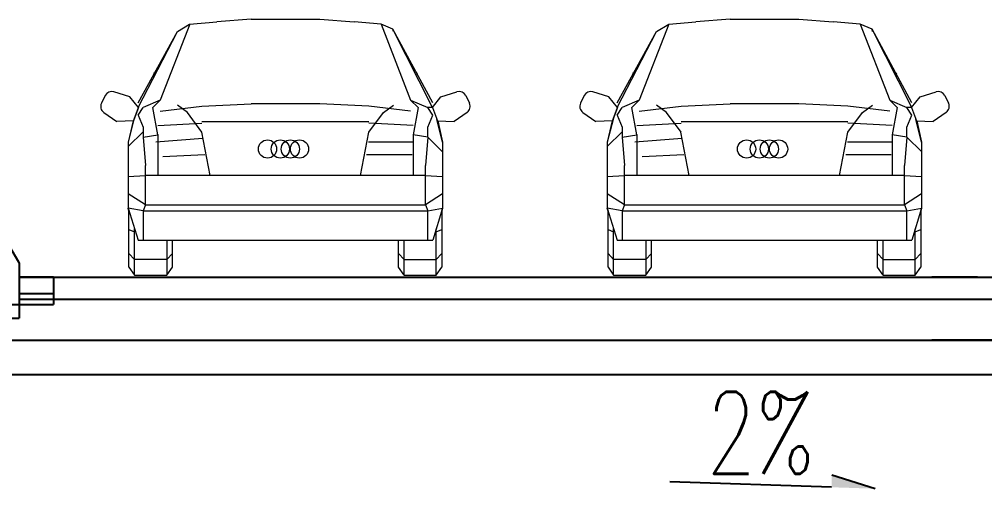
# Model space of a CAD drawing. Header units: millimetres. Extents: x 2 to 5882, y 1831 to 3462.
# Drawn here: x 1081.99 to 1117.26, y 2689.37 to 2706.52 of the extents above; entities that cross this region are included whole.
import ezdxf

# ---------------------------------------------------------------- set-up
doc = ezdxf.new("R2010")
doc.units = ezdxf.units.MM
doc.layers.add('PP-COM', color=7, linetype='Continuous')
doc.layers.add('文字', color=7, linetype='Continuous')
doc.layers.add('车人', color=7, linetype='Continuous', lineweight=9)
doc.styles.get("Standard").update_dxf_attribs({"font": 'simplex1.shx', "width": 0.7, "bigfont": 'hztxt.shx'})

# ---------------------------------------------------------------- blocks, each defined once
blk = doc.blocks.new('cs2')
for p, q in [((4730.588, 1071.789), (4730.136, 1071.789)), ((4730.588, 1071.789), (4730.588, 1069.539)), ((4729.919, 1071.662), (4729.598, 1071.096)), ((4729.565, 1070.973), (4729.565, 1069.039)), ((4730.588, 1069.539), (4729.565, 1069.539))]:
    blk.add_line(p, q)
for centre, start, end in [((4730.136, 1071.539), 90, 150.42), ((4729.815, 1070.973), 150.42, 180)]:
    blk.add_arc(centre, 0.25, start, end)
blk.add_point((4730.18, 1071.789))
blk = doc.blocks.new('car')
at = {"layer": '车人', "color": 143}
for p, q in [((-0.8741, 2.2935), (-1.1435, 1.5984)), ((-0.9865, 2.2258), (-0.8747, 2.2935)), ((-0.8747, 2.2935), (-0.6279, 2.3156)), ((-0.314, 2.3381), (-0.6279, 2.3156)), ((-0.314, 2.3381), (0.314, 2.3381)), ((0.314, 2.3381), (0.6279, 2.3156)), ((0.8741, 2.2935), (0.6279, 2.3156)), ((0.9818, 2.2484), (0.8741, 2.2935)), ((0.8741, 2.2935), (1.1435, 1.5984)), ((-1.3451, 1.5758), (-0.9865, 2.2258)), ((-1.3445, 1.533), (-0.9865, 2.2258)), ((0.9865, 2.2258), (0.9818, 2.2484)), ((1.3445, 1.533), (0.9818, 2.2484)), ((1.3451, 1.5758), (0.9818, 2.2484)), ((-1.2014, 1.8483), (-1.2042, 1.8428)), ((1.2014, 1.8483), (1.2042, 1.8428)), ((-1.4206, 1.6299), (-1.5667, 1.6754)), ((1.4206, 1.6299), (1.5667, 1.6754)), ((-1.6462, 1.6413), (-1.6805, 1.5722)), ((-1.3427, 1.5312), (-1.4206, 1.6299)), ((-1.1435, 1.5984), (-1.3005, 1.5312)), ((-1.2107, 1.5312), (-1.1435, 1.5984)), ((1.2107, 1.5312), (1.1435, 1.5984)), ((1.1435, 1.5984), (1.3005, 1.5312)), ((1.3427, 1.5312), (1.4206, 1.6299)), ((1.6462, 1.6413), (1.6805, 1.5722)), ((-1.3879, 1.4111), (-1.3427, 1.5312)), ((-1.3427, 1.5312), (-1.3873, 1.4111)), ((-1.3457, 1.4634), (-1.3005, 1.5312)), ((-1.1661, 1.2844), (-1.2107, 1.5312)), ((-1.1435, 1.499), (-0.7623, 1.5436)), ((-0.8943, 1.486), (-0.9865, 1.5532)), ((-0.7623, 1.5436), (-0.314, 1.5662)), ((0.314, 1.5662), (-0.314, 1.5662)), ((0.7623, 1.5436), (0.314, 1.5662)), ((1.1435, 1.499), (0.7623, 1.5436)), ((0.8943, 1.486), (0.9865, 1.5532)), ((1.2107, 1.5312), (1.1661, 1.2844)), ((1.3451, 1.4634), (1.3005, 1.5312)), ((1.3427, 1.5312), (1.3005, 1.5312)), ((1.3427, 1.5312), (1.3873, 1.4111)), ((-1.6585, 1.4878), (-1.5395, 1.4057)), ((-1.3873, 1.4111), (-1.5395, 1.4057)), ((-1.3831, 1.4236), (-1.4355, 1.2172)), ((-1.3457, 1.4634), (-1.3005, 1.3516)), ((-0.7623, 1.3064), (-0.8943, 1.486)), ((0.7623, 1.3064), (0.8943, 1.486)), ((1.3005, 1.3516), (1.3451, 1.4634)), ((1.4349, 1.2172), (1.3826, 1.4236)), ((1.3873, 1.4111), (1.5395, 1.4057)), ((1.6585, 1.4878), (1.5395, 1.4057)), ((-1.3921, 1.4105), (-1.4355, 1.2172)), ((-1.3005, 1.3516), (-1.3005, 1.2618)), ((-1.1661, 1.3673), (-0.7623, 1.3893)), ((-0.7623, 1.4058), (0.7623, 1.4058)), ((1.1661, 1.3673), (0.7623, 1.3893)), ((1.3005, 1.2618), (1.3005, 1.3516)), ((1.3921, 1.4105), (1.4349, 1.2172)), ((-1.3005, 1.3115), (-1.4355, 1.1771)), ((-1.3005, 1.2618), (-1.1661, 1.2844)), ((-1.3005, 1.2618), (-1.2785, 1.0032)), ((-1.1661, 1.2865), (-1.1661, 0.9118)), ((-0.6867, 0.9118), (-0.7629, 1.3064)), ((0.6861, 0.9118), (0.7623, 1.3064)), ((1.1661, 1.2865), (1.1661, 0.9118)), ((1.3005, 1.2618), (1.1661, 1.2844)), ((1.3005, 1.2618), (1.2779, 1.0032)), ((1.3005, 1.2618), (1.4355, 1.1274)), ((-1.4355, 1.2172), (-1.4355, 0.6119)), ((1.4349, 1.2172), (1.4349, 0.6119)), ((-1.2785, 0.6446), (-1.2785, 1.0032)), ((1.2779, 0.6446), (1.2779, 1.0032)), ((-1.4355, 0.9017), (-1.2785, 0.9118)), ((1.2779, 0.9118), (-1.2785, 0.9118)), ((1.2779, 0.9118), (1.4349, 0.9017)), ((-1.2785, 0.6446), (-1.4355, 0.7454)), ((1.4349, 0.7454), (1.2779, 0.6446)), ((-1.2785, 0.6446), (-1.3005, 0.5893)), ((-1.2785, 0.6446), (1.2779, 0.6446)), ((1.2779, 0.6446), (1.3005, 0.5893)), ((-1.3005, 0.5893), (-1.4355, 0.6119)), ((-1.4355, 0.6119), (-1.4283, 0.5869)), ((-1.4289, 0.5869), (-1.4355, 0.6119)), ((-1.4355, 0.6119), (-1.3457, 0.3199)), ((-1.4289, 0.0743), (-1.4289, 0.5905)), ((-1.3005, 0.5893), (-1.3005, 0.3199)), ((-1.3005, 0.5893), (1.3005, 0.5893)), ((1.3005, 0.5893), (1.4349, 0.6119)), ((1.3005, 0.3199), (1.3005, 0.5893)), ((1.4349, 0.6119), (1.3451, 0.3199)), ((1.4349, 0.6119), (1.4283, 0.5869)), ((1.4283, 0.5905), (1.4283, 0.0743)), ((1.4289, 0.5869), (1.4349, 0.6119)), ((-1.4289, 0.4186), (-1.3778, 0.3984)), ((-1.3778, 0), (-1.3778, 0.424)), ((-1.3695, 0.3984), (-1.3778, 0.3984)), ((1.3772, 0.3984), (1.3695, 0.3984)), ((1.3772, 0), (1.3772, 0.424)), ((1.3772, 0.3984), (1.4283, 0.4186)), ((-1.3457, 0.3199), (1.3451, 0.3199)), ((-1.0828, 0.3199), (-1.0828, 0)), ((-1.0317, 0.0743), (-1.0317, 0.3199)), ((1.0311, 0.0743), (1.0311, 0.3199)), ((1.0828, 0), (1.0828, 0.3199)), ((-1.4289, 0.2004), (-1.3778, 0.1457)), ((-1.0317, 0.2004), (-1.0828, 0.1457)), ((1.0311, 0.2004), (1.0828, 0.1457)), ((1.4283, 0.2004), (1.3772, 0.1457)), ((-1.0828, 0.1457), (-1.3778, 0.1457)), ((1.0828, 0.1457), (1.3772, 0.1457)), ((-1.4289, 0.0743), (-1.3778, 0)), ((-1.3778, 0), (-1.0828, 0)), ((-1.0828, 0), (-1.0317, 0.0743)), ((1.0828, 0), (1.0311, 0.0743)), ((1.0828, 0), (1.3772, 0)), ((1.3772, 0), (1.4283, 0.0743))]:
    blk.add_line(p, q, dxfattribs=at)
at = {"layer": '车人', "color": 143, "linetype": 'Continuous'}
for p, q in [((-1.1849, 1.2185), (-0.7532, 1.2516)), ((0.7578, 1.2185), (1.1729, 1.2185)), ((-1.1184, 1.086), (-0.7366, 1.1025)), ((0.7412, 1.1025), (1.1563, 1.1025))]:
    blk.add_line(p, q, dxfattribs=at)
at = {"layer": '车人', "color": 143}
for centre in [(-0.1636, 1.1533), (-0.047, 1.1533), (0.0446, 1.1533), (0.1284, 1.1531)]:
    blk.add_circle(centre, 0.0833, dxfattribs=at)
for centre, start, end in [((-1.5865, 1.6118), 72.69439, 153.67335), ((1.5865, 1.6118), 26.32665, 107.30561), ((-1.6207, 1.5427), 153.67335, 235.42206), ((1.6207, 1.5427), 304.57794, 26.32665)]:
    blk.add_arc(centre, 0.0667, start, end, dxfattribs=at)

msp = doc.modelspace()

# ---------------------------------------------------------------- linework, layer by layer
for p, q in [((1081.99359, 2697.10247), (1081.99359, 2695.80247)), ((1083.24359, 2697.10247), (1081.99359, 2697.10247)), ((1081.99359, 2697.09839), (1140.74359, 2697.09839)), ((1083.24359, 2697.10247), (1083.24359, 2696.95247)), ((1083.24359, 2697.10247), (1083.24359, 2696.90247)), ((1083.24359, 2697.10247), (1083.24359, 2696.50247)), ((1116.99359, 2697.09839), (1115.33282, 2697.09839)), ((1083.24359, 2696.90247), (1083.24359, 2696.70247)), ((1081.99359, 2696.50247), (1083.24359, 2696.50247)), ((1083.24359, 2696.70247), (1083.24359, 2696.15247)), ((1083.24359, 2696.60247), (1083.24359, 2696.30247)), ((1083.24359, 2696.50247), (1083.24359, 2696.10247)), ((1081.99359, 2696.29839), (1139.49359, 2696.29839)), ((1081.99359, 2696.10247), (1083.24359, 2696.10247)), ((1083.24359, 2696.30247), (1083.24359, 2696.10247)), ((1080.49359, 2695.60247), (1081.99359, 2695.60247)), ((1079.99246, 2694.79839), (1120.66392, 2694.79839)), ((1081.99359, 2694.79839), (1123.22178, 2694.79839)), ((1120.2854, 2694.79839), (1115.33282, 2694.79839)), ((1115.33282, 2694.79839), (1115.33282, 2694.79839)), ((1116.42788, 2694.79839), (1115.66392, 2694.79839)), ((1079.99246, 2693.54839), (1120.66392, 2693.54839))]:
    msp.add_line(p, q)
at = {"linetype": 'Continuous'}
for p, q in [((1081.99359, 2696.50247), (1081.99359, 2696.50247)), ((1081.99359, 2696.00247), (1081.99359, 2696.00247))]:
    msp.add_line(p, q, dxfattribs=at)
at = {"layer": '文字', "ltscale": 10}
for p, q in [((1113.2636, 2689.37192), (1111.67006, 2689.86731)), ((1111.66254, 2689.42411), (1105.7546, 2689.61669))]:
    msp.add_line(p, q, dxfattribs=at)
msp.add_solid([(1113.2636, 2689.37192), (1111.67006, 2689.86731), (1111.66254, 2689.42411)], dxfattribs=at)

# ---------------------------------------------------------------- block references
at = {"xscale": 3.999999999999545, "yscale": 3.999999999999773, "zscale": 4}
for p in [(1091.71524, 2697.16688), (1109.21524, 2697.16688)]:
    msp.add_blockref('car', p, dxfattribs=at)
at = {"layer": 'PP-COM', "xscale": -1}
msp.add_blockref('cs2', (5811.55855, 1626.56345), dxfattribs=at)

# ---------------------------------------------------------------- texts
at = {"layer": '文字', "width": 0.7}
msp.add_text('2%', height=3, dxfattribs=at).set_placement((1107.09734, 2689.91531))

doc.saveas('drawing.dxf')
